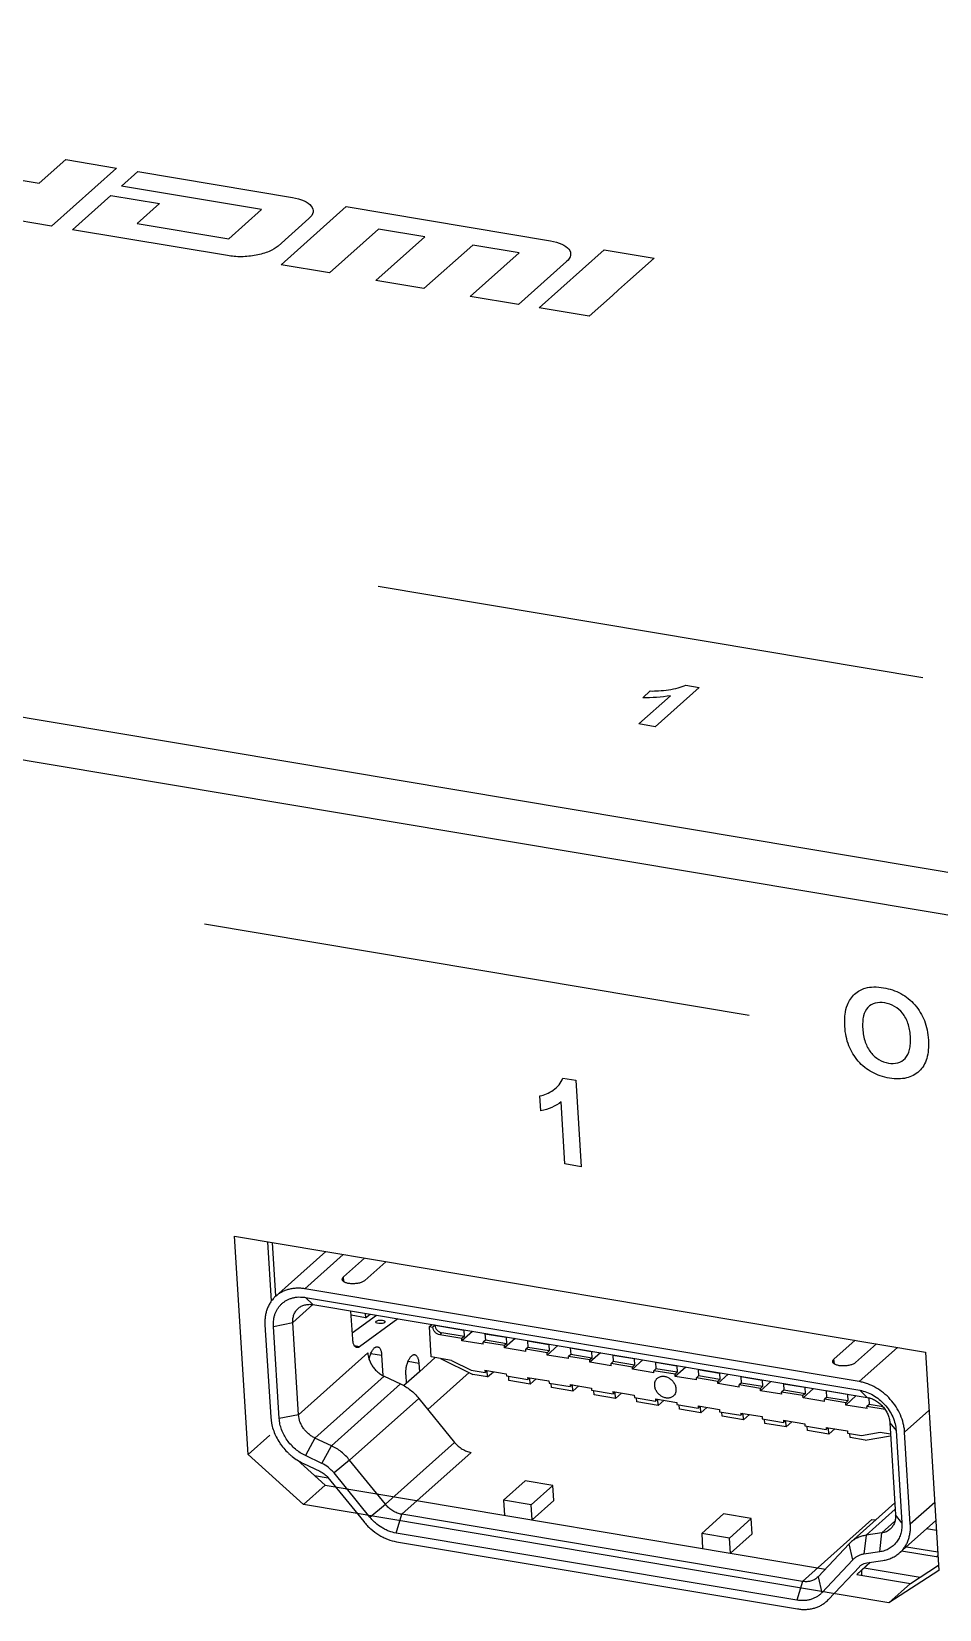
# Paper-space layout 'HD-MD4X2-4K-E_1' of a CAD drawing. Header units: inches. Extents: x 0 to 22, y 0 to 17.
# Drawn here: x 15.58 to 16.326, y 12.616 to 13.913 of the extents above; entities that cross this region are included whole.
import ezdxf

# ---------------------------------------------------------------- set-up
doc = ezdxf.new("R2010")
doc.units = ezdxf.units.IN
doc.header["$LTSCALE"] = 1.21
doc.header["$MEASUREMENT"] = 0
doc.layers.get('0').update_dxf_attribs({"linetype": 'CONTINUOUS'})

psp = doc.layouts.new('HD-MD4X2-4K-E_1')

# ---------------------------------------------------------------- linework, layer by layer
at = {"color": 7, "linetype": 'CONTINUOUS'}
for p, q in [((12.0765, 13.935), (18.6272, 12.8376)), ((18.6294, 12.802), (12.0787, 13.8994)), ((15.5862, 13.7879), (15.608, 13.8074)), ((15.608, 13.8074), (15.6498, 13.8004)), ((15.5145, 13.7999), (15.5862, 13.7879)), ((15.6498, 13.8004), (15.5963, 13.7527)), ((15.6537, 13.7857), (15.6672, 13.7975)), ((15.6672, 13.7975), (15.7943, 13.7762)), ((15.7688, 13.7664), (15.6537, 13.7857)), ((15.6137, 13.7498), (15.6452, 13.778)), ((15.6452, 13.778), (15.685, 13.7714)), ((15.685, 13.7714), (15.6668, 13.755)), ((15.7419, 13.7424), (15.7688, 13.7664)), ((15.785, 13.721), (15.8385, 13.7688)), ((15.8385, 13.7688), (16.0061, 13.7407)), ((15.5963, 13.7527), (15.5545, 13.7597)), ((15.6668, 13.755), (15.7419, 13.7424)), ((15.8078, 13.759), (15.7825, 13.7364)), ((15.7408, 13.7285), (15.6137, 13.7498)), ((15.865, 13.7502), (15.8248, 13.7144)), ((15.8627, 13.708), (15.9029, 13.7439)), ((15.9029, 13.7439), (15.865, 13.7502)), ((15.9425, 13.7372), (15.9023, 13.7014)), ((15.9402, 13.695), (15.9804, 13.7309)), ((15.9804, 13.7309), (15.9425, 13.7372)), ((15.9969, 13.6856), (16.0503, 13.7333)), ((16.0503, 13.7333), (16.0914, 13.7264)), ((15.8248, 13.7144), (15.785, 13.721)), ((16.0195, 13.7236), (15.98, 13.6884)), ((16.0914, 13.7264), (16.0696, 13.7069)), ((15.9023, 13.7014), (15.8627, 13.708)), ((16.0696, 13.7069), (16.0622, 13.7005)), ((15.98, 13.6884), (15.9402, 13.695)), ((16.0571, 13.6958), (16.038, 13.6787)), ((16.0622, 13.7005), (16.0571, 13.6958)), ((16.038, 13.6787), (15.9969, 13.6856)), ((15.8648, 13.457), (16.3121, 13.382)), ((16.0787, 13.3438), (16.1047, 13.367)), ((16.082, 13.3653), (16.0882, 13.3709)), ((16.1284, 13.3738), (16.0923, 13.3415)), ((16.1174, 13.3756), (16.1284, 13.3738)), ((16.0923, 13.3415), (16.0787, 13.3438)), ((15.722, 13.1796), (16.1693, 13.1047)), ((16.0163, 13.0529), (16.0271, 13.0511)), ((16.0271, 13.0511), (16.0315, 12.9801)), ((15.9984, 13.026), (15.9976, 13.0383)), ((16.0181, 12.9824), (16.015, 13.0334)), ((16.0315, 12.9801), (16.0181, 12.9824)), ((15.7467, 12.9229), (16.3142, 12.8278)), ((15.7578, 12.7436), (15.7467, 12.9229)), ((15.7738, 12.9183), (15.7769, 12.8696)), ((15.7776, 12.9177), (15.7804, 12.8736)), ((15.7805, 12.8736), (15.8216, 12.9103)), ((15.8045, 12.8798), (15.836, 12.9079)), ((15.8363, 12.8896), (15.8535, 12.905)), ((15.871, 12.902), (15.8538, 12.8866)), ((15.8365, 12.8856), (15.8363, 12.8896)), ((16.2599, 12.8035), (15.8045, 12.8798)), ((15.805, 12.8727), (16.2604, 12.7964)), ((15.811, 12.8668), (15.805, 12.8727)), ((15.7946, 12.852), (15.8111, 12.8668)), ((15.811, 12.8668), (16.2664, 12.7905)), ((15.8438, 12.8384), (15.8423, 12.8615)), ((15.8541, 12.8596), (15.8543, 12.856)), ((15.8543, 12.856), (15.8582, 12.8589)), ((15.7717, 12.8501), (15.7764, 12.7744)), ((15.7787, 12.8489), (15.7946, 12.852)), ((15.7834, 12.7732), (15.7787, 12.8489)), ((15.7993, 12.7763), (15.7946, 12.852)), ((15.8543, 12.856), (15.8425, 12.858)), ((15.8434, 12.8436), (15.8632, 12.858)), ((15.8808, 12.8551), (15.8494, 12.8321)), ((15.9068, 12.8487), (15.9088, 12.8504)), ((15.9068, 12.8487), (15.9096, 12.8482)), ((15.9083, 12.8238), (15.9068, 12.8487)), ((15.9114, 12.8498), (15.9096, 12.8482)), ((15.9114, 12.8498), (15.9349, 12.8458)), ((15.9349, 12.8458), (15.935, 12.846)), ((15.9349, 12.8458), (15.9352, 12.8405)), ((15.8494, 12.8321), (15.8453, 12.8328)), ((15.9152, 12.842), (15.917, 12.8436)), ((15.9334, 12.8389), (15.9152, 12.842)), ((15.9352, 12.8405), (15.917, 12.8436)), ((15.9352, 12.8405), (15.9334, 12.8389)), ((15.9335, 12.8371), (15.9334, 12.8389)), ((15.9421, 12.8448), (15.9335, 12.8371)), ((15.951, 12.8342), (15.9335, 12.8371)), ((15.9527, 12.8376), (15.9509, 12.836)), ((15.9684, 12.8331), (15.9509, 12.836)), ((15.951, 12.8342), (15.9509, 12.836)), ((15.9524, 12.8429), (15.9525, 12.8431)), ((15.9524, 12.8429), (15.9699, 12.84)), ((15.9524, 12.8429), (15.9527, 12.8376)), ((15.9702, 12.8346), (15.9527, 12.8376)), ((15.9702, 12.8346), (15.9684, 12.8331)), ((15.9685, 12.8313), (15.9684, 12.8331)), ((15.9771, 12.8389), (15.9685, 12.8313)), ((15.9699, 12.84), (15.9701, 12.8401)), ((15.9699, 12.84), (15.9702, 12.8346)), ((15.9874, 12.837), (15.9876, 12.8372)), ((15.9874, 12.837), (16.0049, 12.8341)), ((15.9874, 12.837), (15.9877, 12.8317)), ((16.0122, 12.8331), (16.0036, 12.8254)), ((16.0049, 12.8341), (16.0051, 12.8343)), ((16.0049, 12.8341), (16.0052, 12.8288)), ((16.2391, 12.8221), (16.2564, 12.8375)), ((16.2739, 12.8345), (16.2567, 12.8192)), ((15.8561, 12.8271), (15.7993, 12.7763)), ((15.8572, 12.8217), (15.8581, 12.8252)), ((15.8572, 12.8217), (15.8589, 12.818)), ((15.8587, 12.8267), (15.8675, 12.8253)), ((15.8675, 12.8253), (15.8686, 12.8085)), ((15.8892, 12.8203), (15.8981, 12.8188)), ((15.9115, 12.8233), (15.8985, 12.8117)), ((15.925, 12.821), (15.9083, 12.8238)), ((15.9159, 12.8225), (15.9423, 12.8094)), ((15.925, 12.821), (15.9411, 12.813)), ((15.9861, 12.8283), (15.9685, 12.8313)), ((15.9877, 12.8317), (15.9859, 12.8301)), ((16.0035, 12.8272), (15.9859, 12.8301)), ((15.9861, 12.8283), (15.9859, 12.8301)), ((16.0052, 12.8288), (15.9877, 12.8317)), ((16.0052, 12.8288), (16.0035, 12.8272)), ((16.0036, 12.8254), (16.0035, 12.8272)), ((16.0211, 12.8225), (16.0036, 12.8254)), ((16.0228, 12.8258), (16.021, 12.8243)), ((16.0385, 12.8213), (16.021, 12.8243)), ((16.0211, 12.8225), (16.021, 12.8243)), ((16.0224, 12.8312), (16.0226, 12.8313)), ((16.0224, 12.8312), (16.0399, 12.8282)), ((16.0224, 12.8312), (16.0228, 12.8258)), ((16.0403, 12.8229), (16.0228, 12.8258)), ((16.0403, 12.8229), (16.0385, 12.8213)), ((16.0386, 12.8195), (16.0385, 12.8213)), ((16.0472, 12.8272), (16.0386, 12.8195)), ((16.0561, 12.8166), (16.0386, 12.8195)), ((16.0399, 12.8282), (16.0401, 12.8284)), ((16.0399, 12.8282), (16.0403, 12.8229)), ((16.0578, 12.82), (16.056, 12.8184)), ((16.0575, 12.8253), (16.0576, 12.8255)), ((16.0575, 12.8253), (16.075, 12.8224)), ((16.0575, 12.8253), (16.0578, 12.82)), ((16.0753, 12.817), (16.0578, 12.82)), ((16.0822, 12.8213), (16.0736, 12.8137)), ((16.075, 12.8224), (16.0752, 12.8225)), ((16.075, 12.8224), (16.0753, 12.817)), ((16.0925, 12.8194), (16.0927, 12.8196)), ((16.0925, 12.8194), (16.11, 12.8165)), ((16.0925, 12.8194), (16.0928, 12.8141)), ((16.2394, 12.8181), (16.2391, 12.8221)), ((16.2914, 12.8316), (16.2599, 12.8035)), ((16.3142, 12.8278), (16.3253, 12.6485)), ((15.8127, 12.7572), (15.8696, 12.808)), ((15.8696, 12.808), (15.8831, 12.8016)), ((15.8874, 12.8092), (15.8878, 12.8021)), ((15.8985, 12.8117), (15.8878, 12.8021)), ((15.8981, 12.8188), (15.8985, 12.8117)), ((15.9055, 12.7806), (15.9394, 12.8109)), ((15.9411, 12.813), (15.9525, 12.8111)), ((15.9546, 12.8074), (15.9423, 12.8094)), ((15.9524, 12.8129), (15.9699, 12.81)), ((15.9524, 12.8129), (15.9525, 12.8111)), ((15.9541, 12.8126), (15.9525, 12.8111)), ((15.9546, 12.8074), (15.9543, 12.8126)), ((15.9546, 12.8074), (15.9594, 12.8117)), ((15.9699, 12.81), (15.97, 12.8082)), ((15.97, 12.8082), (15.9875, 12.8053)), ((15.9721, 12.8044), (15.9719, 12.8079)), ((15.9874, 12.807), (16.0049, 12.8041)), ((15.9874, 12.807), (15.9875, 12.8053)), ((15.9891, 12.8067), (15.9875, 12.8053)), ((15.9896, 12.8015), (15.9893, 12.8067)), ((16.0735, 12.8154), (16.056, 12.8184)), ((16.0561, 12.8166), (16.056, 12.8184)), ((16.0753, 12.817), (16.0735, 12.8154)), ((16.0736, 12.8137), (16.0735, 12.8154)), ((16.0911, 12.8107), (16.0736, 12.8137)), ((16.0928, 12.8141), (16.091, 12.8125)), ((16.1086, 12.8096), (16.091, 12.8125)), ((16.0911, 12.8107), (16.091, 12.8125)), ((16.1103, 12.8112), (16.0928, 12.8141)), ((16.1103, 12.8112), (16.1086, 12.8096)), ((16.1087, 12.8078), (16.1086, 12.8096)), ((16.1173, 12.8155), (16.1087, 12.8078)), ((16.1262, 12.8049), (16.1087, 12.8078)), ((16.11, 12.8165), (16.1102, 12.8167)), ((16.11, 12.8165), (16.1103, 12.8112)), ((16.1279, 12.8082), (16.1261, 12.8066)), ((16.1436, 12.8037), (16.1261, 12.8066)), ((16.1262, 12.8049), (16.1261, 12.8066)), ((16.1275, 12.8136), (16.1277, 12.8137)), ((16.1275, 12.8136), (16.145, 12.8106)), ((16.1275, 12.8136), (16.1279, 12.8082)), ((16.1454, 12.8053), (16.1279, 12.8082)), ((16.1523, 12.8096), (16.1437, 12.8019)), ((16.145, 12.8106), (16.1452, 12.8108)), ((16.145, 12.8106), (16.1454, 12.8053)), ((16.1626, 12.8077), (16.1627, 12.8079)), ((16.1626, 12.8077), (16.1801, 12.8048)), ((16.1626, 12.8077), (16.1629, 12.8024)), ((15.8831, 12.8016), (15.8262, 12.7508)), ((15.8878, 12.8021), (15.8857, 12.8003)), ((15.9896, 12.8015), (15.9721, 12.8044)), ((15.9896, 12.8015), (15.9945, 12.8058)), ((16.0049, 12.8041), (16.005, 12.8023)), ((16.005, 12.8023), (16.0225, 12.7994)), ((16.0071, 12.7986), (16.0069, 12.802)), ((16.0246, 12.7956), (16.0071, 12.7986)), ((16.0224, 12.8012), (16.0399, 12.7982)), ((16.0224, 12.8012), (16.0225, 12.7994)), ((16.0242, 12.8009), (16.0225, 12.7994)), ((16.0246, 12.7956), (16.0243, 12.8008)), ((16.0246, 12.7956), (16.0295, 12.8)), ((16.0399, 12.7982), (16.04, 12.7964)), ((16.04, 12.7964), (16.0576, 12.7935)), ((16.0422, 12.7927), (16.0419, 12.7961)), ((16.0574, 12.7953), (16.075, 12.7924)), ((16.0574, 12.7953), (16.0576, 12.7935)), ((16.0592, 12.795), (16.0576, 12.7935)), ((16.0597, 12.7898), (16.0593, 12.795)), ((16.0597, 12.7898), (16.0645, 12.7941)), ((16.1454, 12.8053), (16.1436, 12.8037)), ((16.1437, 12.8019), (16.1436, 12.8037)), ((16.1612, 12.799), (16.1437, 12.8019)), ((16.1629, 12.8024), (16.1611, 12.8008)), ((16.1786, 12.7978), (16.1611, 12.8008)), ((16.1612, 12.799), (16.1611, 12.8008)), ((16.1804, 12.7994), (16.1629, 12.8024)), ((16.1804, 12.7994), (16.1786, 12.7978)), ((16.1787, 12.7961), (16.1786, 12.7978)), ((16.1873, 12.8037), (16.1787, 12.7961)), ((16.1962, 12.7931), (16.1787, 12.7961)), ((16.1801, 12.8048), (16.1802, 12.8049)), ((16.1801, 12.8048), (16.1804, 12.7994)), ((16.1979, 12.7965), (16.1961, 12.7949)), ((16.2136, 12.792), (16.1961, 12.7949)), ((16.1962, 12.7931), (16.1961, 12.7949)), ((16.1976, 12.8018), (16.1978, 12.802)), ((16.1976, 12.8018), (16.2151, 12.7989)), ((16.1976, 12.8018), (16.1979, 12.7965)), ((16.2154, 12.7936), (16.1979, 12.7965)), ((16.2154, 12.7936), (16.2136, 12.792)), ((16.2223, 12.7979), (16.2138, 12.7902)), ((16.2151, 12.7989), (16.2153, 12.7991)), ((16.2151, 12.7989), (16.2154, 12.7936)), ((16.2326, 12.796), (16.2328, 12.7961)), ((16.2501, 12.793), (16.2326, 12.796)), ((16.2326, 12.796), (16.2329, 12.7906)), ((16.2604, 12.7964), (16.2664, 12.7905)), ((15.8412, 12.739), (15.8981, 12.7898)), ((15.8981, 12.7898), (15.9275, 12.7536)), ((16.0597, 12.7898), (16.0422, 12.7927)), ((16.075, 12.7924), (16.0751, 12.7906)), ((16.0751, 12.7906), (16.0926, 12.7876)), ((16.0772, 12.7868), (16.077, 12.7903)), ((16.0947, 12.7839), (16.0772, 12.7868)), ((16.0925, 12.7894), (16.11, 12.7865)), ((16.0925, 12.7894), (16.0926, 12.7876)), ((16.0942, 12.7891), (16.0926, 12.7876)), ((16.0947, 12.7839), (16.0944, 12.7891)), ((16.0947, 12.7839), (16.0995, 12.7882)), ((16.11, 12.7865), (16.1101, 12.7847)), ((16.1101, 12.7847), (16.1276, 12.7818)), ((16.1122, 12.781), (16.112, 12.7844)), ((16.1297, 12.778), (16.1122, 12.781)), ((16.1275, 12.7836), (16.145, 12.7806)), ((16.1275, 12.7836), (16.1276, 12.7818)), ((16.1293, 12.7833), (16.1276, 12.7818)), ((16.1297, 12.778), (16.1294, 12.7832)), ((16.1297, 12.778), (16.1346, 12.7824)), ((16.145, 12.7806), (16.1451, 12.7788)), ((16.2138, 12.7902), (16.2136, 12.792)), ((16.2313, 12.7873), (16.2138, 12.7902)), ((16.2329, 12.7906), (16.2312, 12.789)), ((16.2487, 12.7861), (16.2312, 12.789)), ((16.2313, 12.7873), (16.2312, 12.789)), ((16.2505, 12.7877), (16.2329, 12.7906)), ((16.2505, 12.7877), (16.2487, 12.7861)), ((16.2488, 12.7843), (16.2487, 12.7861)), ((16.2574, 12.792), (16.2488, 12.7843)), ((16.2663, 12.7814), (16.2488, 12.7843)), ((16.2501, 12.793), (16.2503, 12.7932)), ((16.2501, 12.793), (16.2505, 12.7877)), ((16.268, 12.7848), (16.2662, 12.7832)), ((16.2811, 12.7807), (16.2662, 12.7832)), ((16.2663, 12.7814), (16.2662, 12.7832)), ((16.2676, 12.7901), (16.2678, 12.7902)), ((16.2688, 12.7899), (16.2676, 12.7901)), ((16.2676, 12.7901), (16.268, 12.7848)), ((16.2794, 12.7829), (16.268, 12.7848)), ((15.7764, 12.7744), (15.7771, 12.7693)), ((15.7993, 12.7763), (15.7834, 12.7732)), ((16.1451, 12.7788), (16.1626, 12.7759)), ((16.1472, 12.7751), (16.147, 12.7785)), ((16.1648, 12.7722), (16.1472, 12.7751)), ((16.1625, 12.7777), (16.18, 12.7748)), ((16.1625, 12.7777), (16.1626, 12.7759)), ((16.1643, 12.7774), (16.1626, 12.7759)), ((16.1648, 12.7722), (16.1644, 12.7774)), ((16.1648, 12.7722), (16.1696, 12.7765)), ((16.18, 12.7748), (16.1802, 12.773)), ((16.1802, 12.773), (16.1977, 12.77)), ((16.1823, 12.7692), (16.1821, 12.7727)), ((16.1998, 12.7663), (16.1823, 12.7692)), ((16.1976, 12.7718), (16.2151, 12.7689)), ((16.1976, 12.7718), (16.1977, 12.77)), ((16.1993, 12.7715), (16.1977, 12.77)), ((16.1998, 12.7663), (16.1995, 12.7715)), ((16.1998, 12.7663), (16.2046, 12.7706)), ((16.2151, 12.7689), (16.2152, 12.7671)), ((16.285, 12.7698), (16.2901, 12.7633)), ((16.285, 12.7698), (16.2897, 12.6941)), ((16.2971, 12.7621), (16.3171, 12.7799)), ((15.7578, 12.7436), (15.7756, 12.7595)), ((15.8127, 12.7572), (15.8049, 12.7428)), ((15.8262, 12.7508), (15.8127, 12.7572)), ((16.2152, 12.7671), (16.2327, 12.7642)), ((16.2173, 12.7634), (16.2171, 12.7668)), ((16.2348, 12.7604), (16.2173, 12.7634)), ((16.2326, 12.7659), (16.2501, 12.763)), ((16.2326, 12.7659), (16.2327, 12.7642)), ((16.2344, 12.7657), (16.2327, 12.7642)), ((16.2348, 12.7604), (16.2345, 12.7656)), ((16.2348, 12.7604), (16.2397, 12.7648)), ((16.2501, 12.763), (16.2502, 12.7612)), ((16.2502, 12.7612), (16.2616, 12.7593)), ((16.2523, 12.7575), (16.2521, 12.7609)), ((16.2646, 12.7554), (16.2523, 12.7575)), ((16.2616, 12.7593), (16.2771, 12.762)), ((16.2646, 12.7554), (16.2856, 12.7591)), ((16.2771, 12.762), (16.2856, 12.7606)), ((16.2901, 12.7633), (16.2948, 12.6876)), ((16.3018, 12.6864), (16.2971, 12.7621)), ((15.8032, 12.7025), (15.7578, 12.7436)), ((15.7841, 12.7528), (15.7842, 12.7518)), ((15.8184, 12.7364), (15.8049, 12.7428)), ((15.8184, 12.7364), (15.8262, 12.7508)), ((15.9275, 12.7536), (15.8706, 12.7028)), ((15.8841, 12.6946), (15.941, 12.7454)), ((15.7981, 12.7392), (15.821, 12.7184)), ((15.8032, 12.7363), (15.8168, 12.73)), ((15.8412, 12.739), (15.8284, 12.7285)), ((15.8706, 12.7028), (15.8412, 12.739)), ((15.8032, 12.7025), (15.821, 12.7184)), ((15.8237, 12.7243), (15.8124, 12.7262)), ((15.821, 12.7184), (16.232, 12.6495)), ((15.8234, 12.7247), (15.8528, 12.6885)), ((15.8578, 12.6923), (15.8284, 12.7285)), ((15.9854, 12.7221), (15.9676, 12.7061)), ((16.0082, 12.7182), (15.9854, 12.7221)), ((16.0082, 12.7182), (15.9904, 12.7023)), ((16.009, 12.7058), (16.0082, 12.7182)), ((15.8578, 12.6923), (15.8706, 12.7028)), ((15.9904, 12.7023), (15.9676, 12.7061)), ((15.9676, 12.7061), (15.9684, 12.6937)), ((16.009, 12.7058), (15.9911, 12.6899)), ((16.2529, 12.6716), (16.2891, 12.7039)), ((16.3218, 12.7042), (16.3018, 12.6864)), ((16.2841, 12.6219), (15.8032, 12.7025)), ((15.8794, 12.6791), (15.8841, 12.6946)), ((16.2133, 12.6394), (15.8841, 12.6946)), ((15.9911, 12.6899), (15.9904, 12.7023)), ((16.1483, 12.6948), (16.1305, 12.6788)), ((16.1711, 12.691), (16.1483, 12.6948)), ((16.1711, 12.691), (16.1532, 12.675)), ((16.1718, 12.6785), (16.1711, 12.691)), ((16.2702, 12.6902), (16.2133, 12.6394)), ((16.2654, 12.6773), (16.2894, 12.6987)), ((16.2702, 12.6902), (16.2735, 12.69)), ((16.2948, 12.6876), (16.2897, 12.6941)), ((16.2086, 12.624), (15.8794, 12.6791)), ((16.1532, 12.675), (16.1305, 12.6788)), ((16.1305, 12.6788), (16.1312, 12.6664)), ((16.1718, 12.6785), (16.154, 12.6626)), ((16.2654, 12.6773), (16.2637, 12.6618)), ((16.2784, 12.6792), (16.2654, 12.6773)), ((16.2767, 12.6637), (16.2784, 12.6792)), ((16.2892, 12.6888), (16.2784, 12.6792)), ((16.293, 12.6629), (16.3228, 12.6894)), ((16.3233, 12.6813), (16.3152, 12.6827)), ((15.8798, 12.672), (16.2091, 12.6169)), ((16.154, 12.6626), (16.1532, 12.675)), ((16.2515, 12.6703), (16.2261, 12.6433)), ((16.2545, 12.6571), (16.2515, 12.6703)), ((16.3246, 12.6593), (16.2946, 12.6643)), ((16.2986, 12.6679), (16.3244, 12.6636)), ((16.2545, 12.6571), (16.2291, 12.6301)), ((16.2346, 12.6245), (16.2601, 12.6515)), ((16.2688, 12.655), (16.2578, 12.6452)), ((16.2579, 12.6452), (16.2689, 12.6551)), ((16.2767, 12.6637), (16.2637, 12.6618)), ((16.2662, 12.6547), (16.2792, 12.6566)), ((16.302, 12.6378), (16.325, 12.6528)), ((16.3246, 12.6605), (16.3234, 12.6595)), ((16.2133, 12.6394), (16.2086, 12.624)), ((16.2261, 12.6433), (16.2253, 12.6425)), ((16.2261, 12.6433), (16.2291, 12.6301)), ((16.2579, 12.6452), (16.302, 12.6378)), ((16.2621, 12.6445), (16.2619, 12.6487)), ((16.2639, 12.6506), (16.3098, 12.6429)), ((16.3253, 12.6485), (16.2841, 12.6219)), ((16.2841, 12.6219), (16.302, 12.6378)), ((16.2331, 12.623), (16.2346, 12.6245))]:
    psp.add_line(p, q, dxfattribs=at)
for centre, radius, start, end in [((15.8798, 12.8181), 0.0228, 159.0369, 161.6806), ((15.8797, 12.8297), 0.0239, 209.2962, 211.4721), ((16.2678, 12.6549), 0.0224, 131.7551, 136.6868), ((16.2673, 12.6447), 0.00995, 131.7269, 136.6867), ((16.2673, 12.6447), 0.00999, 123.4799, 131.7252)]:
    psp.add_arc(centre, radius, start, end, dxfattribs=at)
psp.add_ellipse((15.8666, 12.8526), major_axis=(0.00394, 0.00009), ratio=0.365162, dxfattribs=at)
for points, knots in [([(15.7943, 13.7762), (15.7978, 13.7756), (15.8045, 13.7738), (15.8103, 13.7694), (15.8121, 13.7642), (15.8097, 13.7607), (15.8078, 13.759)], [0, 0, 0, 0, 0.248581, 0.498662, 0.749068, 1, 1, 1, 1]), ([(15.7825, 13.7364), (15.7806, 13.7348), (15.7756, 13.7316), (15.7646, 13.7286), (15.7523, 13.7272), (15.7444, 13.7279), (15.7408, 13.7285)], [0, 0, 0, 0, 0.25109, 0.50161, 0.751516, 1, 1, 1, 1]), ([(16.0882, 13.3709), (16.0905, 13.3708), (16.0955, 13.371), (16.1032, 13.3718), (16.111, 13.3732), (16.1155, 13.3748), (16.1174, 13.3756)], [0, 0, 0, 0, 0.220019, 0.481999, 0.750437, 1, 1, 1, 1]), ([(16.248, 13.0953), (16.2479, 13.097), (16.2478, 13.1004), (16.2482, 13.1065), (16.2499, 13.1143), (16.2545, 13.1209), (16.26, 13.1251), (16.2653, 13.1272), (16.272, 13.128), (16.2819, 13.1271), (16.294, 13.1234), (16.3063, 13.1135), (16.313, 13.1022), (16.3158, 13.0922), (16.3164, 13.0869), (16.3166, 13.0841)], [0, 0, 0, 0, 0.045512, 0.087417, 0.163118, 0.266284, 0.316898, 0.364849, 0.43015, 0.501959, 0.627636, 0.743274, 0.862593, 0.927961, 1, 1, 1, 1]), ([(16.3018, 13.0881), (16.3017, 13.0896), (16.3012, 13.0929), (16.2997, 13.0991), (16.2961, 13.1063), (16.2889, 13.1124), (16.2808, 13.1151), (16.2728, 13.1151), (16.2662, 13.1113), (16.2634, 13.1051), (16.2625, 13.0988), (16.2626, 13.0952), (16.2627, 13.0933)], [0, 0, 0, 0, 0.066001, 0.138645, 0.261948, 0.372967, 0.490152, 0.607643, 0.719758, 0.843881, 0.917077, 1, 1, 1, 1]), ([(16.3166, 13.0841), (16.3168, 13.0814), (16.3168, 13.0762), (16.3152, 13.0669), (16.3099, 13.0577), (16.3006, 13.0529), (16.2919, 13.052), (16.2847, 13.0526), (16.2773, 13.0544), (16.2683, 13.0583), (16.2582, 13.0663), (16.2517, 13.0774), (16.2488, 13.0873), (16.2482, 13.0925), (16.248, 13.0953)], [0, 0, 0, 0, 0.072141, 0.137664, 0.257465, 0.373606, 0.434563, 0.500565, 0.567282, 0.62874, 0.745076, 0.863496, 0.928659, 1, 1, 1, 1]), ([(16.2627, 13.0933), (16.2629, 13.0897), (16.264, 13.083), (16.2687, 13.0738), (16.2758, 13.0675), (16.2839, 13.0647), (16.2918, 13.0648), (16.2983, 13.0688), (16.3012, 13.075), (16.302, 13.0813), (16.302, 13.0853), (16.3018, 13.0877), (16.3018, 13.0881)], [0, 0, 0, 0, 0.149076, 0.270201, 0.37977, 0.490843, 0.60164, 0.710286, 0.832059, 0.903352, 0.984066, 1, 1, 1, 1]), ([(15.9976, 13.0383), (15.9995, 13.0386), (16.0033, 13.0399), (16.0087, 13.0429), (16.0136, 13.047), (16.0156, 13.0508), (16.0163, 13.0529)], [0, 0, 0, 0, 0.219785, 0.481748, 0.75033, 1, 1, 1, 1]), ([(15.8352, 12.8875), (15.8352, 12.8877), (15.8352, 12.888), (15.8355, 12.8886), (15.8358, 12.8891), (15.8361, 12.8894), (15.8363, 12.8896)], [0, 0, 0, 0, 0.218608, 0.451706, 0.710185, 1, 1, 1, 1]), ([(15.8538, 12.8866), (15.8535, 12.8864), (15.8529, 12.886), (15.8519, 12.8854), (15.8506, 12.8849), (15.8492, 12.8845), (15.8477, 12.8842), (15.8461, 12.884), (15.8445, 12.8839), (15.8429, 12.8839), (15.8414, 12.884), (15.8399, 12.8842), (15.8386, 12.8846), (15.8377, 12.8849), (15.837, 12.8853), (15.8364, 12.8856), (15.8359, 12.886), (15.8356, 12.8865), (15.8354, 12.8868), (15.8353, 12.8871), (15.8352, 12.8874), (15.8352, 12.8875)], [0, 0, 0, 0, 0.051715, 0.110895, 0.176745, 0.248162, 0.323798, 0.402024, 0.481127, 0.559341, 0.634955, 0.706352, 0.772137, 0.831198, 0.858006, 0.882948, 0.927314, 0.947081, 0.965532, 0.983019, 1, 1, 1, 1]), ([(15.7805, 12.8736), (15.7797, 12.8729), (15.7783, 12.8715), (15.7764, 12.869), (15.7748, 12.8663), (15.7737, 12.8638), (15.773, 12.8618), (15.7724, 12.8597), (15.7719, 12.857), (15.7716, 12.8536), (15.7716, 12.8513), (15.7717, 12.8501)], [0, 0, 0, 0, 0.118983, 0.238641, 0.359597, 0.482399, 0.544674, 0.60759, 0.735482, 0.866327, 1, 1, 1, 1]), ([(15.7787, 12.8489), (15.7786, 12.8499), (15.7786, 12.8517), (15.7788, 12.8544), (15.7793, 12.857), (15.7801, 12.8595), (15.7811, 12.8618), (15.7824, 12.864), (15.7839, 12.8659), (15.7856, 12.8677), (15.7876, 12.8692), (15.7897, 12.8705), (15.7919, 12.8716), (15.7944, 12.8723), (15.7969, 12.8729), (15.7995, 12.8731), (15.8022, 12.873), (15.804, 12.8728), (15.805, 12.8727)], [0, 0, 0, 0, 0.066876, 0.132346, 0.196347, 0.258978, 0.320439, 0.380975, 0.440855, 0.500386, 0.559901, 0.619734, 0.680195, 0.741557, 0.804069, 0.867938, 0.933267, 1, 1, 1, 1]), ([(15.8045, 12.8798), (15.8034, 12.88), (15.8011, 12.8802), (15.7978, 12.8803), (15.795, 12.8801), (15.7929, 12.8797), (15.7908, 12.8792), (15.7883, 12.8784), (15.7855, 12.8772), (15.7829, 12.8756), (15.7813, 12.8743), (15.7805, 12.8736)], [0, 0, 0, 0, 0.133533, 0.264274, 0.39211, 0.455014, 0.517289, 0.640122, 0.761148, 0.880904, 1, 1, 1, 1]), ([(15.7946, 12.852), (15.7945, 12.8531), (15.7945, 12.8548), (15.795, 12.857), (15.7954, 12.8586), (15.7961, 12.86), (15.7969, 12.8614), (15.7978, 12.8626), (15.7986, 12.8634), (15.799, 12.8637)], [0, 0, 0, 0, 0.264222, 0.392219, 0.517434, 0.640276, 0.761258, 0.880962, 1, 1, 1, 1]), ([(15.799, 12.8637), (15.7993, 12.864), (15.8001, 12.8647), (15.8015, 12.8655), (15.8029, 12.8661), (15.8044, 12.8666), (15.806, 12.8669), (15.8082, 12.8671), (15.8099, 12.867), (15.811, 12.8668)], [0, 0, 0, 0, 0.119151, 0.23895, 0.360001, 0.482875, 0.608079, 0.736019, 1, 1, 1, 1]), ([(15.9152, 12.842), (15.9145, 12.8421), (15.9134, 12.8425), (15.9122, 12.8433), (15.9114, 12.8441), (15.9106, 12.8451), (15.9099, 12.8464), (15.9096, 12.8475), (15.9096, 12.8482)], [0, 0, 0, 0, 0.242759, 0.370303, 0.499699, 0.629137, 0.756807, 1, 1, 1, 1]), ([(15.9114, 12.8498), (15.9114, 12.8491), (15.9117, 12.848), (15.9124, 12.8466), (15.9131, 12.8457), (15.914, 12.8449), (15.9152, 12.8441), (15.9163, 12.8437), (15.917, 12.8436)], [0, 0, 0, 0, 0.243193, 0.370863, 0.500302, 0.629697, 0.757241, 1, 1, 1, 1]), ([(15.8472, 12.8315), (15.8471, 12.8315), (15.8468, 12.8316), (15.8464, 12.8318), (15.8459, 12.8321), (15.8453, 12.8328), (15.8448, 12.8336), (15.8444, 12.8346), (15.8441, 12.8357), (15.8439, 12.837), (15.8438, 12.8379), (15.8438, 12.8384)], [0, 0, 0, 0, 0.042134, 0.08508, 0.176195, 0.278316, 0.394136, 0.524782, 0.670201, 0.829352, 1, 1, 1, 1]), ([(15.8494, 12.8321), (15.8492, 12.832), (15.8488, 12.8318), (15.8483, 12.8316), (15.8477, 12.8314), (15.8473, 12.8315), (15.8472, 12.8315)], [0, 0, 0, 0, 0.280234, 0.536178, 0.773359, 1, 1, 1, 1]), ([(15.8561, 12.8271), (15.8562, 12.8266), (15.8563, 12.8248), (15.8568, 12.823), (15.8572, 12.8217)], [0, 0, 0, 0, 0.24421, 1, 1, 1, 1]), ([(15.8585, 12.8262), (15.8587, 12.8267), (15.859, 12.8276), (15.8597, 12.8288), (15.8604, 12.8299), (15.8611, 12.8308), (15.8617, 12.8314), (15.8623, 12.8317), (15.8627, 12.8319), (15.863, 12.8321), (15.8634, 12.8321), (15.8638, 12.8322), (15.864, 12.8322), (15.8641, 12.8321)], [0, 0, 0, 0, 0.171299, 0.331035, 0.477194, 0.608515, 0.724538, 0.777094, 0.826319, 0.872609, 0.916497, 0.958687, 1, 1, 1, 1]), ([(15.8641, 12.8321), (15.8643, 12.8321), (15.8645, 12.8321), (15.8649, 12.8319), (15.8655, 12.8315), (15.866, 12.8309), (15.8665, 12.83), (15.8669, 12.829), (15.8672, 12.8279), (15.8674, 12.8266), (15.8675, 12.8257), (15.8675, 12.8253)], [0, 0, 0, 0, 0.042131, 0.085083, 0.176216, 0.278317, 0.394142, 0.524801, 0.670268, 0.829423, 1, 1, 1, 1]), ([(15.8874, 12.8092), (15.8873, 12.8097), (15.8873, 12.8106), (15.8874, 12.8126), (15.8877, 12.8151), (15.8882, 12.8175), (15.8889, 12.8194), (15.8894, 12.8207), (15.8899, 12.8218), (15.8906, 12.8229), (15.8912, 12.8238), (15.8919, 12.8245), (15.8926, 12.8251), (15.8933, 12.8255), (15.8939, 12.8257), (15.8943, 12.8257), (15.8946, 12.8257), (15.8947, 12.8256)], [0, 0, 0, 0, 0.072517, 0.148119, 0.303854, 0.458733, 0.533348, 0.604735, 0.672043, 0.734536, 0.791651, 0.84309, 0.888834, 0.929383, 0.965808, 0.983054, 1, 1, 1, 1]), ([(15.8947, 12.8256), (15.8948, 12.8256), (15.895, 12.8256), (15.8954, 12.8254), (15.896, 12.825), (15.8965, 12.8244), (15.897, 12.8235), (15.8974, 12.8225), (15.8977, 12.8214), (15.8979, 12.8201), (15.898, 12.8192), (15.8981, 12.8188)], [0, 0, 0, 0, 0.042131, 0.085083, 0.176216, 0.278317, 0.394142, 0.524801, 0.670268, 0.829423, 1, 1, 1, 1]), ([(16.2381, 12.82), (16.2381, 12.8202), (16.2381, 12.8206), (16.2383, 12.8211), (16.2387, 12.8216), (16.239, 12.8219), (16.2391, 12.8221)], [0, 0, 0, 0, 0.218608, 0.451706, 0.710185, 1, 1, 1, 1]), ([(16.2567, 12.8192), (16.2564, 12.8189), (16.2558, 12.8185), (16.2547, 12.8179), (16.2535, 12.8174), (16.2521, 12.817), (16.2505, 12.8167), (16.249, 12.8165), (16.2474, 12.8164), (16.2458, 12.8164), (16.2442, 12.8165), (16.2428, 12.8167), (16.2415, 12.8171), (16.2405, 12.8175), (16.2398, 12.8178), (16.2393, 12.8181), (16.2388, 12.8185), (16.2384, 12.819), (16.2383, 12.8193), (16.2381, 12.8197), (16.2381, 12.8199), (16.2381, 12.82)], [0, 0, 0, 0, 0.051715, 0.110895, 0.176745, 0.248162, 0.323798, 0.402024, 0.481127, 0.559341, 0.634955, 0.706352, 0.772137, 0.831198, 0.858006, 0.882948, 0.927314, 0.947081, 0.965532, 0.983019, 1, 1, 1, 1]), ([(15.8594, 12.8172), (15.86, 12.8162), (15.8613, 12.8143), (15.8638, 12.8118), (15.8665, 12.8096), (15.8685, 12.8085), (15.8696, 12.808)], [0, 0, 0, 0, 0.251769, 0.504249, 0.754706, 1, 1, 1, 1]), ([(16.094, 12.8063), (16.0943, 12.8066), (16.0949, 12.807), (16.096, 12.8075), (16.0971, 12.8079), (16.0981, 12.808), (16.099, 12.808), (16.0998, 12.8079), (16.1014, 12.8076), (16.1031, 12.8069), (16.1046, 12.8058), (16.1061, 12.8046), (16.1073, 12.8031), (16.1083, 12.8015), (16.1088, 12.8002), (16.1092, 12.7988), (16.1093, 12.7979), (16.1093, 12.7975)], [0, 0, 0, 0, 0.053961, 0.108584, 0.164453, 0.222016, 0.251545, 0.281578, 0.343139, 0.471586, 0.538136, 0.605567, 0.740764, 0.807696, 0.873504, 0.937771, 1, 1, 1, 1]), ([(15.8831, 12.8016), (15.886, 12.8003), (15.8901, 12.7977), (15.8949, 12.7935), (15.8971, 12.7911), (15.8981, 12.7898)], [0, 0, 0, 0, 0.494247, 0.746657, 1, 1, 1, 1]), ([(16.0918, 12.8004), (16.0918, 12.801), (16.0918, 12.8019), (16.092, 12.803), (16.0923, 12.804), (16.0928, 12.8049), (16.0934, 12.8058), (16.0938, 12.8061), (16.094, 12.8063)], [0, 0, 0, 0, 0.264208, 0.392354, 0.517706, 0.761215, 0.880929, 1, 1, 1, 1]), ([(16.1071, 12.7916), (16.1068, 12.7914), (16.1062, 12.7909), (16.1051, 12.7904), (16.104, 12.7901), (16.103, 12.79), (16.1021, 12.79), (16.1013, 12.79), (16.0997, 12.7903), (16.098, 12.7911), (16.0965, 12.7921), (16.095, 12.7933), (16.0938, 12.7948), (16.0928, 12.7965), (16.0923, 12.7978), (16.0919, 12.7991), (16.0918, 12.8), (16.0918, 12.8004)], [0, 0, 0, 0, 0.053961, 0.108584, 0.164453, 0.222016, 0.251545, 0.281578, 0.343139, 0.471586, 0.538136, 0.605567, 0.740764, 0.807696, 0.873504, 0.937771, 1, 1, 1, 1]), ([(16.1093, 12.7975), (16.1093, 12.7969), (16.1093, 12.7961), (16.1091, 12.795), (16.1088, 12.7939), (16.1083, 12.793), (16.1077, 12.7922), (16.1073, 12.7918), (16.1071, 12.7916)], [0, 0, 0, 0, 0.264208, 0.392354, 0.517706, 0.761215, 0.880929, 1, 1, 1, 1]), ([(16.2971, 12.7621), (16.2971, 12.7633), (16.2968, 12.7656), (16.2958, 12.7704), (16.2938, 12.7763), (16.2902, 12.783), (16.2855, 12.7891), (16.2799, 12.7944), (16.2736, 12.7987), (16.268, 12.8013), (16.2634, 12.8028), (16.2611, 12.8033), (16.2599, 12.8035)], [0, 0, 0, 0, 0.059155, 0.119631, 0.243715, 0.371124, 0.500298, 0.629429, 0.756713, 0.880604, 0.940966, 1, 1, 1, 1]), ([(16.2604, 12.7964), (16.2622, 12.7961), (16.266, 12.795), (16.2713, 12.7925), (16.2763, 12.7891), (16.2808, 12.7848), (16.2846, 12.78), (16.2875, 12.7746), (16.2894, 12.769), (16.29, 12.7652), (16.2901, 12.7633)], [0, 0, 0, 0, 0.119301, 0.243223, 0.370539, 0.499702, 0.628908, 0.756349, 0.880463, 1, 1, 1, 1]), ([(16.2664, 12.7905), (16.2675, 12.7903), (16.2699, 12.7897), (16.2732, 12.7881), (16.2764, 12.7859), (16.2791, 12.7833), (16.2815, 12.7802), (16.2833, 12.7769), (16.2845, 12.7734), (16.2849, 12.771), (16.285, 12.7698)], [0, 0, 0, 0, 0.119274, 0.243231, 0.370533, 0.499702, 0.628914, 0.756341, 0.88049, 1, 1, 1, 1]), ([(15.7771, 12.7693), (15.7774, 12.7676), (15.7783, 12.7642), (15.7803, 12.7592), (15.783, 12.7544), (15.7861, 12.7499), (15.7892, 12.7464), (15.7919, 12.7438), (15.7961, 12.7403), (15.8, 12.7379), (15.8032, 12.7363)], [0, 0, 0, 0, 0.120561, 0.243958, 0.369582, 0.496604, 0.624104, 0.68776, 0.751195, 1, 1, 1, 1]), ([(15.8049, 12.7428), (15.8034, 12.7435), (15.8005, 12.7451), (15.7966, 12.748), (15.793, 12.7515), (15.7898, 12.7554), (15.7873, 12.7596), (15.7853, 12.764), (15.7839, 12.7686), (15.7835, 12.7717), (15.7834, 12.7732)], [0, 0, 0, 0, 0.124485, 0.251395, 0.379533, 0.507798, 0.63499, 0.759985, 0.88192, 1, 1, 1, 1]), ([(15.8127, 12.7572), (15.8118, 12.7576), (15.81, 12.7586), (15.8075, 12.7605), (15.8052, 12.7627), (15.8033, 12.7651), (15.8019, 12.7673), (15.801, 12.7691), (15.7999, 12.7719), (15.7994, 12.7743), (15.7993, 12.7763)], [0, 0, 0, 0, 0.124514, 0.25154, 0.379751, 0.508079, 0.635335, 0.698232, 0.760472, 1, 1, 1, 1]), ([(15.8412, 12.739), (15.8402, 12.7403), (15.838, 12.7427), (15.8332, 12.7469), (15.8291, 12.7495), (15.8262, 12.7508)], [0, 0, 0, 0, 0.253344, 0.505753, 1, 1, 1, 1]), ([(15.9275, 12.7536), (15.9283, 12.7525), (15.9303, 12.7505), (15.9336, 12.7481), (15.9372, 12.7463), (15.9397, 12.7456), (15.941, 12.7454)], [0, 0, 0, 0, 0.258155, 0.513265, 0.761503, 1, 1, 1, 1]), ([(15.8168, 12.73), (15.818, 12.7294), (15.8205, 12.7278), (15.8225, 12.7258), (15.8234, 12.7247)], [0, 0, 0, 0, 0.494623, 1, 1, 1, 1]), ([(15.8284, 12.7285), (15.8277, 12.7293), (15.8262, 12.7309), (15.823, 12.7338), (15.8203, 12.7355), (15.8184, 12.7364)], [0, 0, 0, 0, 0.253343, 0.505753, 1, 1, 1, 1]), ([(15.8841, 12.6946), (15.8828, 12.6948), (15.8803, 12.6955), (15.8767, 12.6973), (15.8734, 12.6997), (15.8714, 12.7017), (15.8706, 12.7028)], [0, 0, 0, 0, 0.238497, 0.486735, 0.741845, 1, 1, 1, 1]), ([(15.8794, 12.6791), (15.8774, 12.6795), (15.8744, 12.6803), (15.8705, 12.682), (15.8667, 12.6841), (15.8631, 12.6867), (15.8599, 12.6898), (15.8585, 12.6914), (15.8578, 12.6923)], [0, 0, 0, 0, 0.238381, 0.361528, 0.486756, 0.741742, 0.870829, 1, 1, 1, 1]), ([(16.2897, 12.6941), (16.2898, 12.693), (16.2897, 12.6913), (16.2893, 12.6891), (16.2888, 12.6875), (16.2881, 12.686), (16.2873, 12.6847), (16.2864, 12.6834), (16.2857, 12.6827), (16.2853, 12.6824)], [0, 0, 0, 0, 0.264239, 0.392224, 0.517432, 0.640276, 0.76127, 0.880978, 1, 1, 1, 1]), ([(15.8528, 12.6885), (15.8537, 12.6874), (15.8555, 12.6853), (15.8595, 12.6815), (15.864, 12.6782), (15.8687, 12.6756), (15.8735, 12.6735), (15.8773, 12.6725), (15.8798, 12.672)], [0, 0, 0, 0, 0.129171, 0.258258, 0.513244, 0.638472, 0.761619, 1, 1, 1, 1]), ([(16.2654, 12.6773), (16.2642, 12.6771), (16.2619, 12.6766), (16.2591, 12.6756), (16.2571, 12.6746), (16.2551, 12.6734), (16.2538, 12.6724), (16.2529, 12.6716)], [0, 0, 0, 0, 0.256464, 0.507566, 0.631572, 0.754841, 1, 1, 1, 1]), ([(16.2948, 12.6876), (16.2949, 12.6861), (16.2949, 12.6839), (16.2945, 12.681), (16.294, 12.6789), (16.2934, 12.6769), (16.2923, 12.6744), (16.2905, 12.6715), (16.2882, 12.6691), (16.2862, 12.6674), (16.2845, 12.6663), (16.2827, 12.6654), (16.2801, 12.6644), (16.2781, 12.6639), (16.2767, 12.6637)], [0, 0, 0, 0, 0.134255, 0.199659, 0.263874, 0.327008, 0.389198, 0.511244, 0.63162, 0.691785, 0.752183, 0.813041, 0.874571, 1, 1, 1, 1]), ([(16.2853, 12.6824), (16.2848, 12.6819), (16.2838, 12.6812), (16.2821, 12.6802), (16.2803, 12.6796), (16.279, 12.6793), (16.2784, 12.6792)], [0, 0, 0, 0, 0.245089, 0.492342, 0.743655, 1, 1, 1, 1]), ([(16.293, 12.6629), (16.2938, 12.6636), (16.2953, 12.6651), (16.2972, 12.6675), (16.2988, 12.6702), (16.3001, 12.6732), (16.301, 12.6763), (16.3017, 12.6796), (16.302, 12.6829), (16.3019, 12.6852), (16.3018, 12.6864)], [0, 0, 0, 0, 0.118993, 0.238658, 0.359623, 0.482436, 0.607579, 0.735459, 0.866302, 1, 1, 1, 1]), ([(16.2637, 12.6618), (16.2628, 12.6617), (16.2611, 12.6613), (16.2586, 12.6603), (16.2564, 12.6589), (16.2551, 12.6577), (16.2545, 12.6571)], [0, 0, 0, 0, 0.256793, 0.507609, 0.754515, 1, 1, 1, 1]), ([(16.2618, 12.653), (16.2625, 12.6534), (16.2639, 12.6542), (16.2654, 12.6545), (16.2662, 12.6547)], [0, 0, 0, 0, 0.492891, 1, 1, 1, 1]), ([(16.2792, 12.6566), (16.2805, 12.6568), (16.2831, 12.6573), (16.2861, 12.6585), (16.2884, 12.6596), (16.2901, 12.6606), (16.2916, 12.6617), (16.2926, 12.6625), (16.293, 12.6629)], [0, 0, 0, 0, 0.256381, 0.50754, 0.631564, 0.754805, 0.877527, 1, 1, 1, 1]), ([(16.2253, 12.6425), (16.2249, 12.6422), (16.2241, 12.6415), (16.2228, 12.6407), (16.2214, 12.6401), (16.2194, 12.6394), (16.2166, 12.6391), (16.2144, 12.6392), (16.2133, 12.6394)], [0, 0, 0, 0, 0.119223, 0.239112, 0.360218, 0.483125, 0.735867, 1, 1, 1, 1]), ([(16.2291, 12.6301), (16.2285, 12.6295), (16.2272, 12.6283), (16.225, 12.6267), (16.2226, 12.6255), (16.22, 12.6245), (16.2173, 12.6239), (16.2145, 12.6236), (16.2116, 12.6236), (16.2096, 12.6238), (16.2086, 12.624)], [0, 0, 0, 0, 0.119419, 0.239259, 0.360093, 0.482623, 0.607486, 0.735187, 0.866048, 1, 1, 1, 1]), ([(16.2091, 12.6169), (16.2102, 12.6167), (16.2124, 12.6164), (16.2158, 12.6164), (16.2191, 12.6166), (16.2222, 12.6173), (16.2252, 12.6182), (16.2281, 12.6195), (16.2307, 12.6211), (16.2323, 12.6224), (16.2331, 12.623)], [0, 0, 0, 0, 0.133541, 0.264268, 0.392086, 0.517211, 0.640035, 0.761058, 0.880862, 1, 1, 1, 1])]:
    psp.add_open_spline(points, degree=3, knots=knots, dxfattribs=at)
for points in [[(16.0061, 13.7407), (16.0131, 13.7396), (16.0189, 13.7369), (16.0214, 13.7338)], [(16.0214, 13.7338), (16.0238, 13.7307), (16.023, 13.7268), (16.0195, 13.7236)], [(16.1047, 13.367), (16.0974, 13.3657), (16.0895, 13.3651), (16.082, 13.3653)], [(16.015, 13.0334), (16.0104, 13.0296), (16.0046, 13.0271), (15.9984, 13.026)]]:
    psp.add_open_spline(points, degree=3, dxfattribs=at)

doc.saveas('drawing.dxf')
